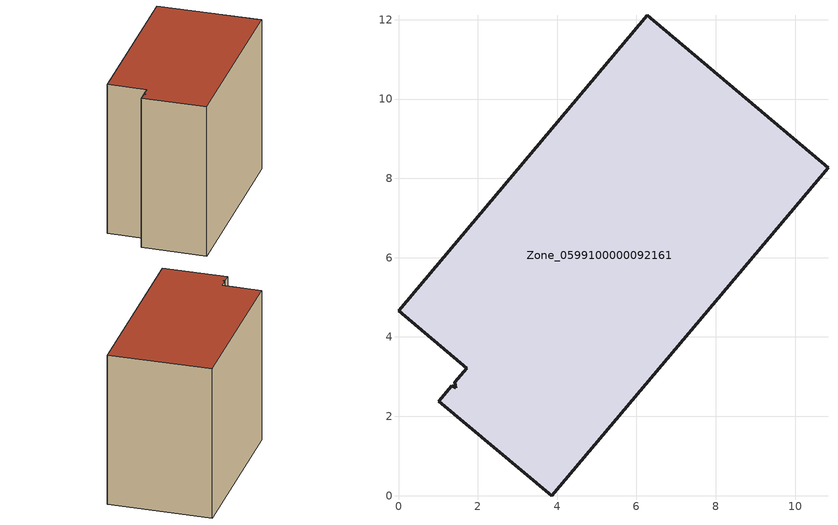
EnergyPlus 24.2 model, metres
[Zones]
Zone_0599100000092161
 floor ground (C_G): 1.42,2.86 1.72,3.21 0,4.66 6.27,12.11 10.83,8.27 3.86,0 1.02,2.38 1.35,2.77 1.45,2.71 z0
 wall outside (C_F): 1.72,3.21 1.42,2.86 1.45,2.71 1.35,2.77 1.02,2.38 3.86,0 10.83,8.27 6.27,12.11 0,4.66 1.72,3.21 z0:9.14
 roof outside (C_R): 1.45,2.71 1.35,2.77 1.02,2.38 3.86,0 10.83,8.27 6.27,12.11 0,4.66 1.72,3.21 1.42,2.86 z9.14
[BUILDING]
Pand.0599100000092161: North Axis=0; Terrain=City; Loads Convergence Tolerance Value=0.04; Temperature Convergence Tolerance Value=0.4; Solar Distribution=FullExterior; Maximum Number of Warmup Days=25; Minimum Number of Warmup Days=1
[Site:Location]
Rotterdam.The.Hague.AP_ZH_NLD Design_Conditions: Latitude=51.96; Longitude=4.45; Time Zone=1; Elevation=-4.5
[SITE:GROUNDTEMPERATURE:BUILDINGSURFACE]
18, 18, 18, 18, 18, 18, 18, 18, 18, 18, 18, 18
[MATERIAL] Thermal Absorptance=0.9; Solar Absorptance=0.7; Visible Absorptance=0.7
Name | Roughness | Thickness | Conductivity | Density | Specific Heat
G.TI.1946 | MediumSmooth | 0.15 | 1 | 540 | 1210
F.TI.1946 | Rough | 0.3 | 0.857143 | 1920 | 840
R.TI.1946 | MediumRough | 0.2 | 0.1 | 1500 | 1000
[CONSTRUCTION]
C_G: G.TI.1946
C_F: F.TI.1946
C_R: R.TI.1946
[ZONE]
Zone_0599100000092161: Type=1; Multiplier=1; Ceiling Height=Autocalculate; Volume=Autocalculate; Floor Area=autocalculate; Part of Total Floor Area=Yes
[ZONEINFILTRATION:DESIGNFLOWRATE]
Infil_Zone_0599100000092161: Zone or ZoneList or Space or SpaceList=Zone_0599100000092161; Schedule=AlwaysOn; Design Flow Rate Calculation Method=Flow/Area; Flow Rate per Floor Area=0.003; Constant Term Coefficient=1; Temperature Term Coefficient=0; Velocity Term Coefficient=0; Velocity Squared Term Coefficient=0
[HVACTEMPLATE:ZONE:IDEALLOADSAIRSYSTEM]
Zone_0599100000092161: Maximum Heating Supply Air Temperature=50; Minimum Cooling Supply Air Temperature=13; Maximum Heating Supply Air Humidity Ratio=0.0156; Minimum Cooling Supply Air Humidity Ratio=0.0077; Heating Limit=NoLimit; Cooling Limit=NoLimit; Dehumidification Control Type=ConstantSensibleHeatRatio; Cooling Sensible Heat Ratio=0.7; Dehumidification Setpoint=60; Humidification Control Type=None; Humidification Setpoint=30; Outdoor Air Method=None; Outdoor Air Flow Rate per Person=0.00944; Outdoor Air Flow Rate per Zone Floor Area=0; Outdoor Air Flow Rate per Zone=0; Demand Controlled Ventilation Type=None; Outdoor Air Economizer Type=NoEconomizer; Heat Recovery Type=None; Sensible Heat Recovery Effectiveness=0.7; Latent Heat Recovery Effectiveness=0.65
[ZONECONTROL:THERMOSTAT]
ThermostatControl_Zone_0599100000092161: Zone or ZoneList=Zone_0599100000092161; Control Type Schedule=DualSetpointControlType; Control 1=Thermostat_Zone_0599100000092161; Temperature Difference Between Cutout And Setpoint=0
[THERMOSTATSETPOINT:DUALSETPOINT]
Thermostat_Zone_0599100000092161: Heating Setpoint Temperature Schedule=HeatingSetpoint_Zone_0599100000092161; Cooling Setpoint Temperature Schedule=CoolingSetpoint_Zone_0599100000092161
[SCHEDULE:COMPACT]
HeatingSetpoint_Zone_0599100000092161: Through: 12/31, For: AllDays, Until: 24:00, 21
CoolingSetpoint_Zone_0599100000092161: Through: 12/31, For: AllDays, Until: 24:00, 24
DualSetpointControlType: Through: 12/31, For: AllDays, Until: 24:00, 4
AlwaysOn: Through: 12/31, For: AllDays, Until: 24:00, 1
